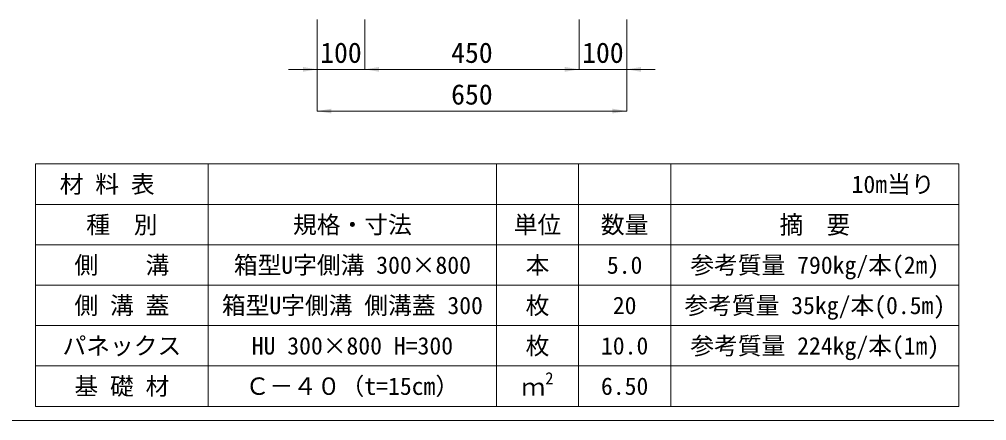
# Model space of a CAD drawing. Units: millimetres at full size. Extents: x 187207 to 255567, y 882048 to 905686.
# Drawn here: x 196244 to 198275, y 882048 to 882890 of the extents above; entities that cross this region are included whole.
import ezdxf
from ezdxf.enums import TextEntityAlignment as Align

# ---------------------------------------------------------------- set-up
doc = ezdxf.new("R2010")
doc.units = ezdxf.units.MM
doc.header["$LTSCALE"] = 20
for name, color, linetype, lineweight in [('Defpoints_3', 8, 'Continuous', 0), ('図枠', 5, 'Continuous', 13), ('寸法・材料表', 7, 'Continuous', 13), ('寸法線', 7, 'Continuous', 13)]:
    doc.layers.add(name, color=color, linetype=linetype, lineweight=lineweight)
doc.styles.add('ＭＳ ゴシック', font='')
doc.styles.add('ＭＳ Ｐゴシック', font='')
doc.styles.get('ＭＳ ゴシック').set_extended_font_data('MS Gothic')
doc.styles.get('ＭＳ Ｐゴシック').set_extended_font_data('MS PGothic')

# ---------------------------------------------------------------- blocks, each defined once
blk = doc.blocks.new('filled_arrow')
at = {"color": 0, "linetype": 'Continuous', "lineweight": -2}
blk.add_solid([(7.5, 1.25), (0, 0), (7.5, -1.25)], dxfattribs=at)

msp = doc.modelspace()

# ---------------------------------------------------------------- linework, layer by layer
at = {"layer": 'Defpoints_3'}
for p, q in [((196277.92, 882587.01), (198216.83, 882587.01)), ((196277.92, 882587.01), (196277.92, 882501.83)), ((196640.92, 882587.01), (196640.92, 882501.83)), ((197245.92, 882587.01), (197245.92, 882501.83)), ((197418.23, 882587.01), (197418.23, 882501.83)), ((197611.83, 882587.01), (197611.83, 882501.83)), ((198216.83, 882587.01), (198216.83, 882501.83))]:
    msp.add_line(p, q, dxfattribs=at)
at = {"layer": '図枠'}
msp.add_line((194897.37, 882048.33), (214497.37, 882048.33), dxfattribs=at)
at = {"layer": '寸法・材料表'}
for p, q in [((196277.92, 882501.83), (198216.83, 882501.83)), ((196277.92, 882501.83), (196277.92, 882078.33)), ((196640.92, 882501.83), (196640.92, 882078.33)), ((197245.92, 882501.83), (197245.92, 882078.33)), ((197418.23, 882501.83), (197418.23, 882078.33)), ((197611.83, 882501.83), (197611.83, 882078.33)), ((198216.83, 882501.83), (198216.83, 882078.33)), ((196277.92, 882417.13), (198216.83, 882417.13)), ((196277.92, 882332.43), (198216.83, 882332.43)), ((196277.92, 882247.73), (198216.83, 882247.73)), ((196277.92, 882163.03), (198216.83, 882163.03)), ((196277.92, 882078.33), (198216.83, 882078.33))]:
    msp.add_line(p, q, dxfattribs=at)
at = {"layer": '寸法線'}
for p, q in [((196869.37, 882890.37), (196869.37, 882785.43)), ((196869.37, 882890.37), (196869.37, 882697.93)), ((196969.37, 882890.37), (196969.37, 882785.43)), ((196969.37, 882890.37), (196969.37, 882785.43)), ((197419.37, 882890.37), (197419.37, 882785.43)), ((197419.37, 882890.37), (197419.37, 882785.43)), ((197519.37, 882890.37), (197519.37, 882785.43)), ((197519.37, 882890.37), (197519.37, 882697.93)), ((196809.37, 882785.43), (197029.37, 882785.43)), ((196969.37, 882785.43), (197419.37, 882785.43)), ((197359.37, 882785.43), (197579.37, 882785.43)), ((197519.37, 882697.93), (196869.37, 882697.93))]:
    msp.add_line(p, q, dxfattribs=at)

# ---------------------------------------------------------------- block references
at = {"layer": '寸法線', "xscale": 4, "yscale": 4, "rotation": 180}
for p in [(196869.37, 882785.43), (197419.37, 882785.43), (197419.37, 882785.43), (197519.37, 882697.93)]:
    msp.add_blockref('filled_arrow', p, dxfattribs=at)
at = {"layer": '寸法線', "xscale": 4, "yscale": 4}
for p in [(196969.37, 882785.43), (196969.37, 882785.43), (197519.37, 882785.43), (196869.37, 882697.93)]:
    msp.add_blockref('filled_arrow', p, dxfattribs=at)

# ---------------------------------------------------------------- texts
at = {"layer": '寸法・材料表', "style": 'ＭＳ ゴシック'}
msp.add_text('\u3000材 料 表', height=36.55, dxfattribs=at).set_placement((196279.08, 882544.42), align=Align.MIDDLE_LEFT)
msp.add_text('10m当り\u3000', height=36.55, dxfattribs=at).set_placement((198215.66, 882544.42), align=Align.MIDDLE_RIGHT)
for s, p in [('種\u3000別', (196459.42, 882459.48)), ('規格・寸法', (196943.42, 882459.48)), ('単位', (197332.07, 882459.48)), ('数量', (197515.03, 882459.48)), ('側\u3000\u3000溝', (196459.42, 882374.78)), ('箱型U字側溝 300×800', (196943.42, 882374.78)), ('本', (197332.07, 882374.78)), ('参考質量 790kg/本(2m)', (197914.33, 882374.78)), ('5.0', (197515.03, 882374.78)), ('側 溝 蓋', (196459.42, 882290.08)), ('箱型U字側溝 側溝蓋 300', (196943.42, 882290.08)), ('枚', (197332.07, 882290.08)), ('20', (197515.03, 882290.08)), ('参考質量 35kg/本(0.5m)', (197914.33, 882290.08)), ('パネックス', (196459.42, 882205.38)), ('HU 300×800 H=300', (196943.42, 882205.38)), ('枚', (197332.07, 882205.38)), ('10.0', (197515.03, 882205.38)), ('参考質量 224kg/本(1m)', (197914.33, 882205.38)), ('基 礎 材', (196459.42, 882120.68)), ('Ｃ－４０（t=15cm）', (196943.42, 882120.68)), ('6.50', (197515.03, 882120.68))]:
    msp.add_text(s, height=36.55, dxfattribs=at).set_placement(p, align=Align.MIDDLE_CENTER)
at = {"layer": '寸法・材料表', "style": 'ＭＳ Ｐゴシック', "width": 0.95}
msp.add_text('摘\u3000要', height=38.1, dxfattribs=at).set_placement((197914.33, 882459.48), align=Align.MIDDLE_CENTER)
at = {"layer": '寸法・材料表', "style": 'ＭＳ ゴシック'}
for s, height, p in [('2', 25.59, (197348.28, 882116.71)), ('ｍ', 36.55, (197298.42, 882089.76))]:
    msp.add_text(s, height=height, dxfattribs=at).set_placement(p, align=Align.BOTTOM_LEFT)
at = {"layer": '寸法線', "style": 'ＭＳ ゴシック'}
for s, p in [('100', (196919.37, 882820.43)), ('450', (197194.37, 882820.43)), ('100', (197469.37, 882820.43)), ('650', (197194.37, 882732.93))]:
    msp.add_text(s, height=42.72, dxfattribs=at).set_placement(p, align=Align.MIDDLE_CENTER)

doc.saveas('drawing.dxf')
